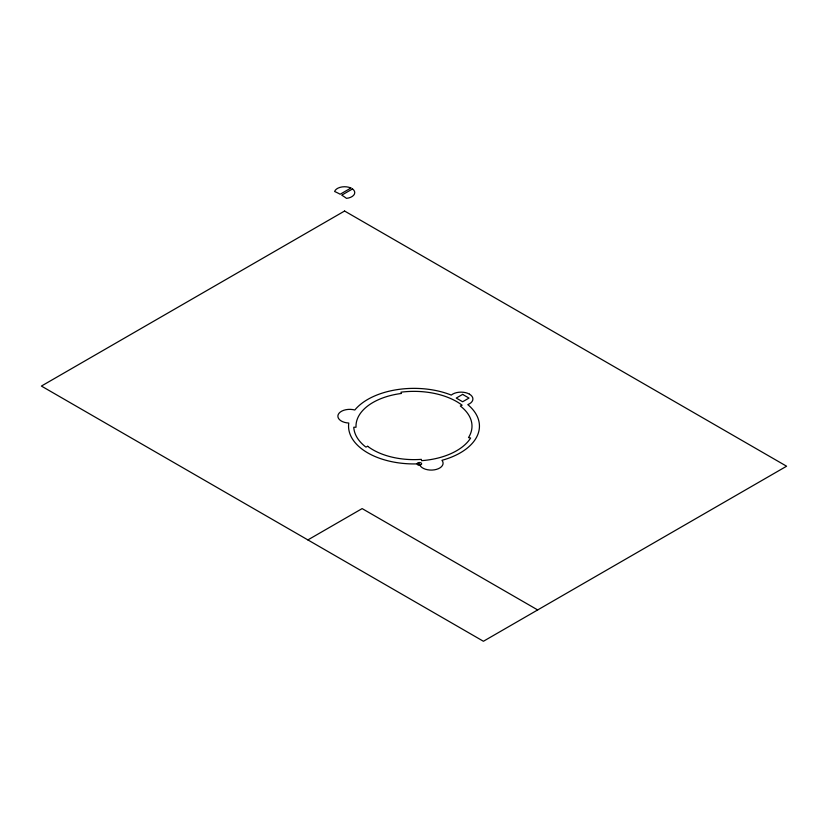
<?xml version="1.0" encoding="UTF-8"?>
<svg xmlns="http://www.w3.org/2000/svg" width="828" height="828" viewBox="0 0 828 828"><rect width="100%" height="100%" fill="white"/><g stroke="black" fill="none" stroke-linecap="round" stroke-linejoin="round"><path stroke-width="1.24" d="M307.881 539.918L362.136 508.599L537.672 609.936M350.927 188.018L340.153 194.238A61.386 35.438 0 0 0 334.615 191.506A10.153 5.858 0 0 1 350.927 188.018M352.521 188.939L341.747 195.16A61.386 35.438 0 0 1 346.487 198.358A10.153 5.858 0 0 0 352.521 188.939M344.583 211.026L41.4 386.065L483.417 641.265L786.6 466.216L344.583 211.026M462.624 394.387L456.249 398.071L462.624 401.756L469.01 398.071L462.624 394.387M367.684 446.292L365.883 447.079A60.258 34.786 0 0 1 353.773 427.258L356.03 427.217A58.001 33.482 0 0 1 401.456 393.455L400.959 392.182A60.258 34.786 0 0 1 462.117 405.213L460.316 405.989A58.001 33.482 0 0 1 468.503 437.588L470.625 438.033A60.258 34.786 0 0 1 421.597 460.658L421.317 459.364A58.001 33.482 0 0 1 367.684 446.292M469.435 394.138A11.882 6.862 0 0 0 451.27 395.091A65.443 37.788 0 0 0 354.829 410.005A11.882 6.862 0 0 0 338.279 414.435A11.882 6.862 0 0 0 348.774 423.036A65.443 37.788 0 0 0 419.382 463.804A11.882 6.862 0 0 0 434.286 469.859A11.882 6.862 0 0 0 441.955 460.306A65.443 37.788 0 0 0 467.799 404.623A11.882 6.862 0 0 0 469.435 394.138M418.119 464.881A2.256 1.304 0 0 0 421.628 463.887A2.256 1.304 0 0 0 418.388 462.635A2.256 1.304 0 0 0 418.119 464.881"/></g></svg>
